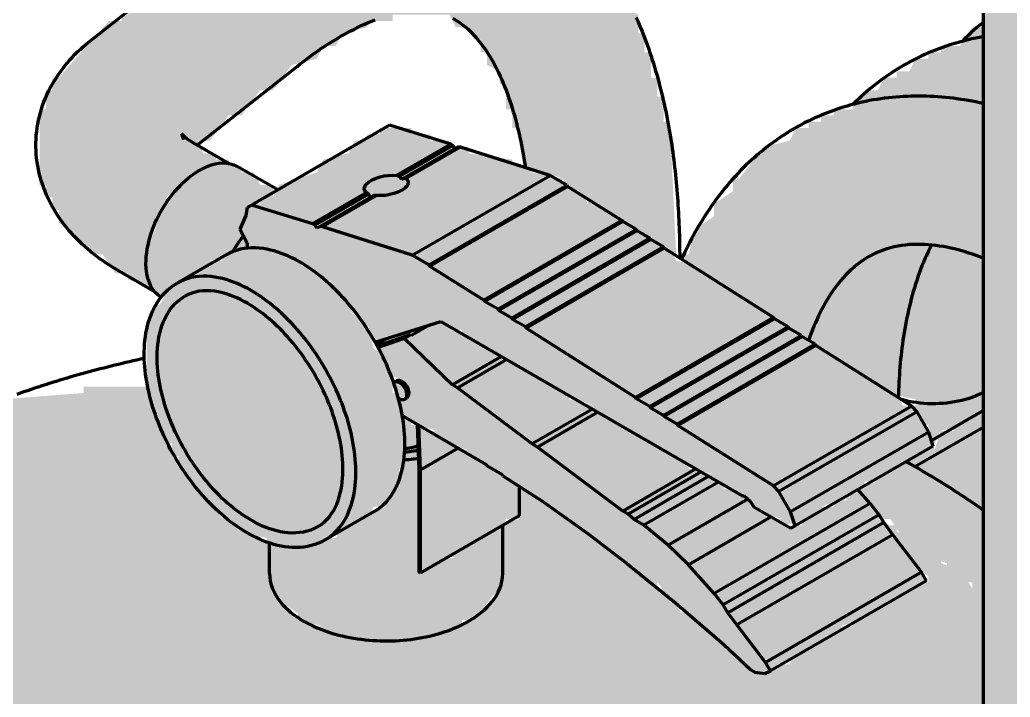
# Model space of a CAD drawing. Header units: millimetres. Extents: x 0 to 420, y 0 to 297.
# Drawn here: x 227.14 to 242.86, y 224 to 234.73 of the extents above; entities that cross this region are included whole.
import ezdxf

# ---------------------------------------------------------------- set-up
doc = ezdxf.new("R2010")
doc.units = ezdxf.units.MM
doc.layers.add('01-VISIBLE', color=7, linetype='CONTINUOUS', lineweight=70)
doc.layers.add('13-GRAFICA', color=30, linetype='CONTINUOUS', lineweight=18)

msp = doc.modelspace()

# ---------------------------------------------------------------- hatches: boundary and pattern name
at = {"layer": '13-GRAFICA', "true_color": 0xb21820}
h = msp.add_hatch(color=7, dxfattribs=at)
h.dxf.hatch_style = 1
h.paths.add_polyline_path([(220.956, 223.418), (220.956, 248.818), (220.856, 248.818), (220.856, 249.618), (220.756, 249.618), (220.756, 250.018), (220.656, 250.018), (220.556, 250.618), (220.356, 250.718), (220.156, 251.318), (219.856, 251.518), (219.856, 251.718), (219.656, 251.818), (219.656, 252.018), (219.456, 252.118), (219.456, 252.318), (219.156, 252.518), (219.156, 252.718), (218.956, 252.818), (218.956, 253.018), (218.756, 253.118), (218.756, 253.318), (218.656, 253.318), (218.656, 253.418), (218.456, 253.518), (218.456, 253.718), (218.256, 253.818), (218.156, 254.218), (217.956, 254.318), (217.856, 254.718), (217.756, 254.718), (217.656, 255.018), (217.556, 255.018), (217.456, 255.718), (217.356, 255.718), (217.356, 256.118), (217.256, 256.118), (217.256, 256.518), (217.356, 256.518), (217.356, 256.818), (217.456, 256.818), (217.456, 257.118), (217.556, 257.118), (217.656, 257.518), (217.756, 257.518), (217.956, 257.818), (218.156, 257.818), (218.156, 257.918), (218.356, 257.918), (218.356, 258.018), (219.056, 258.118), (219.056, 258.218), (219.456, 258.218), (219.456, 258.118), (219.956, 258.118), (219.956, 258.018), (220.456, 258.018), (220.456, 257.918), (221.056, 257.818), (221.056, 257.718), (221.256, 257.718), (221.256, 257.618), (221.556, 257.618), (221.556, 257.518), (221.756, 257.518), (221.756, 257.418), (222.056, 257.418), (222.056, 257.318), (222.256, 257.318), (222.356, 257.118), (222.556, 257.118), (222.556, 257.018), (222.756, 257.018), (222.756, 256.918), (222.956, 256.918), (222.956, 256.818), (223.156, 256.818), (223.156, 256.718), (223.756, 256.518), (223.856, 256.318), (224.056, 256.318), (224.056, 256.218), (224.256, 256.218), (224.356, 256.018), (224.956, 255.818), (225.056, 255.618), (225.656, 255.418), (225.756, 255.218), (226.356, 255.018), (226.456, 254.818), (226.656, 254.818), (226.656, 254.718), (226.856, 254.718), (226.956, 254.518), (227.556, 254.318), (227.656, 254.118), (228.256, 253.918), (228.356, 253.718), (228.756, 253.618), (228.856, 253.418), (229.056, 253.418), (229.056, 253.318), (229.456, 253.218), (229.556, 253.018), (230.156, 252.818), (230.256, 252.618), (230.856, 252.418), (230.856, 252.318), (231.156, 252.218), (231.256, 252.018), (231.656, 251.918), (231.756, 251.718), (231.956, 251.718), (232.056, 251.518), (232.456, 251.418), (232.556, 251.218), (232.756, 251.218), (232.856, 251.018), (233.056, 251.018), (233.256, 250.718), (233.456, 250.718), (233.556, 250.518), (233.756, 250.518), (233.856, 250.318), (234.056, 250.318), (234.256, 250.018), (234.456, 250.018), (234.456, 249.918), (234.556, 249.918), (234.656, 249.718), (234.856, 249.718), (235.056, 249.418), (235.256, 249.418), (235.556, 249.018), (235.756, 249.018), (235.956, 248.718), (236.156, 248.718), (236.656, 248.118), (236.856, 248.118), (237.356, 247.518), (237.556, 247.518), (238.456, 246.518), (238.656, 246.518), (238.656, 246.418), (240.156, 245.018), (240.156, 244.818), (241.056, 244.018), (241.056, 243.818), (241.456, 243.518), (241.456, 243.318), (241.856, 243.018), (241.856, 242.818), (242.056, 242.718), (242.056, 242.518), (242.356, 242.318), (242.356, 242.118), (242.556, 242.018), (242.556, 241.818), (242.756, 241.718), (242.756, 241.518), (243.056, 241.318), (243.056, 241.118), (243.256, 241.018), (243.256, 240.818), (243.556, 240.618), (243.556, 240.418), (243.756, 240.318), (243.956, 239.718), (244.156, 239.618), (244.156, 239.418), (244.256, 239.418), (244.256, 239.218), (244.356, 239.218), (244.356, 239.018), (244.456, 239.018), (244.556, 238.318), (244.656, 238.318), (244.756, 237.618), (244.856, 237.618), (244.856, 236.618), (244.956, 236.618), (244.956, 202.318), (244.856, 202.318), (244.756, 202.018), (244.456, 201.918), (244.456, 197.518), (244.056, 197.418), (243.956, 197.218), (243.356, 197.018), (243.256, 196.818), (242.656, 196.618), (242.556, 196.418), (241.956, 196.218), (241.956, 196.118), (241.656, 196.018), (241.656, 195.918), (241.356, 196.018), (241.356, 201.118), (241.556, 201.218), (241.556, 201.418), (241.756, 201.518), (241.756, 201.718), (241.956, 201.818), (241.956, 202.018), (242.156, 202.118), (242.156, 202.318), (242.256, 202.318), (242.356, 202.618), (242.456, 202.618), (242.456, 236.218), (242.356, 236.218), (242.356, 237.118), (242.256, 237.118), (242.156, 237.918), (242.056, 237.918), (242.056, 238.118), (241.956, 238.118), (241.756, 238.718), (241.656, 238.718), (241.556, 239.018), (241.356, 239.118), (241.356, 239.318), (241.056, 239.518), (241.056, 239.718), (240.856, 239.818), (240.856, 240.018), (240.656, 240.118), (240.656, 240.318), (240.356, 240.518), (240.356, 240.718), (240.156, 240.818), (240.156, 241.018), (239.956, 241.118), (239.956, 241.318), (239.556, 241.618), (239.556, 241.818), (239.256, 242.018), (239.256, 242.218), (238.756, 242.618), (238.756, 242.818), (238.656, 242.818), (236.356, 245.218), (236.156, 245.218), (235.656, 245.818), (235.456, 245.818), (234.956, 246.418), (234.756, 246.418), (234.756, 246.518), (234.656, 246.518), (234.456, 246.818), (234.256, 246.818), (233.956, 247.218), (233.756, 247.218), (233.556, 247.518), (233.356, 247.518), (233.056, 247.918), (232.856, 247.918), (232.856, 248.018), (232.556, 248.118), (232.356, 248.418), (232.156, 248.418), (232.056, 248.618), (231.856, 248.618), (231.656, 248.918), (231.456, 248.918), (231.456, 249.018), (231.156, 249.118), (231.056, 249.318), (230.656, 249.418), (230.656, 249.518), (230.356, 249.618), (230.256, 249.818), (229.856, 249.918), (229.756, 250.118), (229.356, 250.218), (229.256, 250.418), (228.656, 250.618), (228.556, 250.818), (228.156, 250.918), (228.056, 251.118), (227.456, 251.318), (227.356, 251.518), (227.156, 251.518), (227.156, 251.618), (226.756, 251.718), (226.656, 251.918), (226.056, 252.118), (225.956, 252.318), (225.556, 252.418), (225.456, 252.618), (225.256, 252.618), (225.256, 252.718), (224.856, 252.818), (224.756, 253.018), (224.156, 253.218), (224.056, 253.418), (223.456, 253.618), (223.356, 253.818), (222.956, 253.918), (222.856, 254.118), (222.656, 254.118), (222.656, 254.218), (222.456, 254.218), (222.456, 254.318), (221.856, 254.518), (221.756, 254.718), (221.556, 254.718), (221.556, 254.818), (221.356, 254.818), (221.356, 254.918), (221.156, 254.918), (221.156, 255.018), (220.956, 255.018), (220.956, 255.118), (220.756, 255.118), (220.756, 255.218), (220.456, 255.218), (220.456, 255.118), (220.656, 255.018), (220.656, 254.818), (220.856, 254.718), (220.856, 254.518), (220.956, 254.518), (220.956, 254.418), (221.156, 254.318), (221.156, 254.118), (221.356, 254.018), (221.356, 253.818), (221.556, 253.718), (221.556, 253.518), (221.856, 253.318), (221.856, 253.118), (222.056, 253.018), (222.056, 252.818), (222.256, 252.718), (222.256, 252.518), (222.456, 252.418), (222.456, 252.218), (222.556, 252.218), (222.556, 252.018), (222.656, 252.018), (222.656, 251.818), (222.756, 251.818), (222.756, 251.618), (222.856, 251.618), (222.856, 251.418), (222.956, 251.418), (222.956, 251.218), (223.056, 251.218), (223.056, 250.818), (223.156, 250.818), (223.156, 250.418), (223.256, 250.418), (223.256, 250.018), (223.356, 250.018), (223.356, 249.118), (223.456, 249.118), (223.456, 225.618), (223.356, 225.618), (222.856, 225.018), (222.656, 225.018), (221.956, 224.218), (221.756, 224.218), (221.056, 223.418)])
at = {"layer": '13-GRAFICA', "true_color": 0x202020}
h = msp.add_hatch(color=7, dxfattribs=at)
h.dxf.hatch_style = 1
h.paths.add_polyline_path([(228.456, 231.018), (228.256, 231.018), (228.256, 231.118), (227.756, 231.518), (227.756, 231.718), (227.656, 231.718), (227.656, 231.918), (227.556, 231.918), (227.556, 232.118), (227.456, 232.118), (227.456, 233.318), (227.556, 233.318), (227.556, 233.618), (227.656, 233.618), (227.656, 233.818), (227.756, 233.818), (228.556, 234.718), (228.756, 234.718), (228.756, 234.818), (228.856, 234.818), (228.956, 235.018), (229.156, 235.018), (229.456, 235.418), (229.656, 235.418), (229.956, 235.818), (230.156, 235.818), (230.256, 236.018), (230.456, 236.018), (230.556, 236.218), (230.956, 236.318), (231.056, 236.518), (231.256, 236.518), (231.256, 236.618), (231.556, 236.718), (231.556, 236.818), (232.256, 236.918), (232.256, 237.018), (232.956, 237.118), (232.956, 237.218), (233.656, 237.218), (233.656, 237.118), (234.856, 237.018), (234.956, 236.818), (235.156, 236.818), (235.356, 236.518), (235.556, 236.518), (235.656, 236.318), (235.856, 236.318), (235.856, 236.218), (236.256, 235.918), (236.256, 235.718), (236.456, 235.618), (236.556, 235.218), (236.656, 235.218), (236.756, 234.918), (236.956, 234.818), (236.956, 234.518), (237.056, 234.518), (237.056, 234.218), (237.156, 234.218), (237.156, 233.818), (237.256, 233.818), (237.256, 233.518), (237.356, 233.518), (237.356, 233.118), (237.456, 233.118), (237.556, 231.018), (237.256, 231.118), (237.156, 231.318), (236.956, 231.318), (236.856, 231.518), (236.656, 231.518), (236.556, 231.718), (236.156, 231.818), (236.156, 231.918), (235.856, 232.018), (235.756, 232.218), (235.156, 232.418), (235.056, 233.018), (234.956, 233.018), (234.956, 233.318), (234.856, 233.318), (234.856, 233.718), (234.756, 233.718), (234.756, 233.918), (234.556, 234.018), (234.556, 234.218), (234.456, 234.218), (234.456, 234.418), (234.356, 234.418), (234.256, 234.618), (234.056, 234.618), (233.956, 234.818), (233.056, 234.818), (233.056, 234.718), (232.656, 234.718), (232.656, 234.618), (232.256, 234.518), (232.156, 234.318), (231.956, 234.318), (231.856, 234.118), (231.456, 234.018), (231.156, 233.618), (230.956, 233.618), (230.656, 233.218), (230.456, 233.218), (230.156, 232.818), (229.956, 232.818), (230.056, 232.618), (230.256, 232.618), (230.256, 232.518), (230.456, 232.518), (230.456, 232.418), (230.056, 232.418), (230.056, 232.318), (229.856, 232.318), (229.856, 232.218), (229.456, 231.918), (229.456, 231.718), (229.356, 231.718), (229.356, 231.518), (229.256, 231.518), (229.256, 231.318), (229.156, 231.318), (229.156, 230.518), (228.856, 230.618), (228.856, 230.718), (228.656, 230.718)])
h = msp.add_hatch(color=7, dxfattribs=at)
h.dxf.hatch_style = 1
h.paths.add_polyline_path([(240.556, 229.018), (240.456, 229.218), (240.056, 229.318), (239.956, 229.518), (239.756, 229.518), (239.656, 229.718), (239.456, 229.718), (239.456, 229.818), (239.156, 229.918), (239.056, 230.118), (238.656, 230.218), (238.556, 230.418), (238.356, 230.418), (238.256, 230.618), (238.056, 230.618), (238.056, 230.718), (237.756, 230.818), (237.656, 231.018), (237.756, 231.018), (237.856, 231.418), (238.156, 231.618), (238.156, 231.818), (238.456, 232.018), (238.456, 232.218), (238.556, 232.218), (238.956, 232.718), (239.356, 232.818), (239.456, 233.018), (239.656, 233.018), (239.656, 233.118), (239.856, 233.118), (239.856, 233.218), (240.056, 233.218), (240.056, 233.318), (240.356, 233.318), (240.356, 233.418), (240.456, 233.418), (240.556, 233.618), (240.756, 233.618), (240.856, 233.818), (241.056, 233.818), (241.056, 233.918), (241.256, 233.918), (241.356, 234.118), (241.556, 234.118), (241.556, 234.218), (241.756, 234.218), (241.756, 234.318), (242.056, 234.318), (242.256, 234.618), (242.456, 234.618), (242.456, 228.818), (241.856, 228.718), (241.856, 228.618), (241.356, 228.618), (241.356, 228.718), (240.856, 228.818), (240.756, 229.018)])
at = {"layer": '13-GRAFICA', "true_color": 0xb21820}
h = msp.add_hatch(color=7, dxfattribs=at)
h.dxf.hatch_style = 1
h.paths.add_polyline_path([(232.656, 229.918), (232.556, 229.918), (232.556, 230.018), (232.356, 230.118), (232.356, 230.318), (232.256, 230.318), (232.056, 230.618), (231.856, 230.618), (231.656, 230.918), (231.156, 231.018), (231.156, 231.118), (230.756, 231.118), (230.656, 231.618), (230.756, 231.618), (230.756, 231.818), (230.956, 231.818), (230.956, 231.918), (231.156, 231.918), (231.256, 232.118), (231.856, 232.318), (231.956, 232.518), (232.356, 232.618), (232.456, 232.818), (232.656, 232.818), (232.656, 232.918), (232.856, 232.918), (232.856, 233.018), (233.356, 233.018), (233.356, 232.918), (233.656, 232.918), (233.656, 232.818), (233.956, 232.818), (233.956, 232.718), (234.256, 232.718), (234.256, 232.618), (234.956, 232.518), (234.956, 232.418), (235.256, 232.418), (235.256, 232.318), (235.756, 232.218), (235.756, 232.118), (236.056, 232.018), (236.156, 231.818), (236.556, 231.718), (236.656, 231.518), (236.856, 231.518), (236.956, 231.318), (237.156, 231.318), (237.156, 231.218), (237.456, 231.118), (237.556, 230.918), (237.956, 230.818), (238.056, 230.618), (238.256, 230.618), (238.256, 230.518), (238.556, 230.418), (238.656, 230.218), (239.056, 230.118), (239.156, 229.918), (239.356, 229.918), (239.456, 229.718), (239.656, 229.718), (239.656, 229.618), (239.956, 229.518), (240.056, 229.318), (240.456, 229.218), (240.556, 229.018), (240.756, 229.018), (240.856, 228.818), (241.056, 228.818), (241.156, 228.618), (241.356, 228.618), (241.656, 227.918), (241.056, 227.718), (240.956, 227.518), (240.756, 227.518), (240.756, 227.418), (240.556, 227.418), (240.456, 227.218), (239.856, 227.018), (239.756, 226.818), (239.256, 226.718), (239.256, 226.818), (238.856, 226.918), (238.656, 227.218), (238.456, 227.218), (238.456, 227.318), (238.256, 227.318), (238.156, 227.518), (237.556, 227.718), (237.456, 227.918), (237.056, 228.018), (236.956, 228.218), (236.356, 228.418), (236.256, 228.618), (235.656, 228.818), (235.556, 229.018), (234.956, 229.218), (234.856, 229.418), (234.456, 229.518), (234.356, 229.718), (234.156, 229.718), (234.156, 229.818), (233.956, 229.818), (233.956, 229.918), (233.556, 229.918), (233.556, 229.818), (233.256, 229.818), (233.256, 229.718), (232.956, 229.718), (232.956, 229.618), (232.756, 229.618)])
at = {"layer": '13-GRAFICA', "true_color": 0xcba23e}
h = msp.add_hatch(color=7, dxfattribs=at)
h.dxf.hatch_style = 1
h.paths.add_polyline_path([(229.256, 230.418), (229.256, 230.518), (229.156, 230.518), (229.156, 231.318), (229.256, 231.318), (229.456, 231.918), (229.556, 231.918), (229.856, 232.318), (230.056, 232.318), (230.056, 232.418), (230.656, 232.418), (230.656, 232.318), (230.856, 232.318), (230.956, 232.118), (231.156, 232.118), (231.156, 231.918), (230.756, 231.818), (230.756, 231.618), (230.656, 231.618), (230.756, 231.118), (230.556, 231.118), (230.556, 231.018), (230.156, 230.918), (230.056, 230.718), (229.656, 230.618), (229.456, 230.318)])
at = {"layer": '13-GRAFICA', "true_color": 0xffffff}
h = msp.add_hatch(color=7, dxfattribs=at)
h.dxf.hatch_style = 1
h.paths.add_polyline_path([(229.156, 229.818), (229.256, 230.218), (229.356, 230.218), (229.656, 230.618), (230.056, 230.718), (230.156, 230.918), (230.356, 230.918), (230.356, 231.018), (230.556, 231.018), (230.556, 231.118), (231.156, 231.118), (231.156, 231.018), (231.656, 230.918), (231.856, 230.618), (232.056, 230.618), (232.056, 230.518), (232.356, 230.318), (232.356, 230.118), (232.656, 229.918), (232.756, 229.518), (232.956, 229.418), (232.956, 229.118), (233.056, 229.118), (233.056, 228.818), (233.156, 228.818), (233.156, 228.418), (233.256, 228.418), (233.256, 227.618), (233.156, 227.618), (233.156, 227.318), (232.956, 227.218), (232.956, 227.018), (232.756, 227.018), (232.656, 226.818), (232.256, 226.718), (232.256, 226.618), (231.956, 226.518), (231.956, 226.418), (231.056, 226.418), (231.056, 226.518), (230.656, 226.618), (230.556, 226.818), (230.356, 226.818), (230.356, 226.918), (229.956, 227.218), (229.956, 227.418), (229.656, 227.618), (229.656, 227.818), (229.556, 227.818), (229.556, 228.018), (229.456, 228.018), (229.456, 228.218), (229.356, 228.218), (229.356, 228.418), (229.256, 228.418), (229.256, 228.818), (229.156, 228.818)])
at = {"layer": '13-GRAFICA', "true_color": 0xb21820}
h = msp.add_hatch(color=7, dxfattribs=at)
h.dxf.hatch_style = 1
h.paths.add_polyline_path([(233.856, 228.018), (233.756, 228.218), (233.156, 228.418), (233.156, 228.718), (233.356, 228.718), (233.356, 228.818), (233.256, 228.818), (233.256, 229.018), (232.956, 229.118), (232.956, 229.418), (232.856, 229.418), (232.756, 229.618), (233.256, 229.718), (233.256, 229.818), (233.556, 229.818), (233.556, 229.918), (233.956, 229.918), (233.956, 229.818), (234.356, 229.718), (234.456, 229.518), (234.856, 229.418), (234.956, 229.218), (235.556, 229.018), (235.656, 228.818), (235.856, 228.818), (235.856, 228.718), (236.256, 228.618), (236.356, 228.418), (236.956, 228.218), (237.056, 228.018), (237.456, 227.918), (237.556, 227.718), (237.756, 227.718), (237.756, 227.618), (238.156, 227.518), (238.256, 227.318), (238.656, 227.218), (238.856, 226.918), (239.056, 226.918), (239.056, 226.818), (239.256, 226.818), (239.256, 226.718), (239.556, 226.718), (239.556, 226.818), (239.756, 226.818), (239.856, 227.018), (240.056, 227.018), (240.056, 227.118), (240.256, 227.118), (240.256, 227.218), (240.556, 227.218), (240.556, 227.118), (240.756, 227.018), (240.756, 226.818), (240.956, 226.718), (240.956, 226.518), (241.256, 226.318), (241.256, 226.118), (241.356, 226.118), (241.556, 225.818), (241.356, 225.818), (241.256, 225.618), (240.856, 225.518), (240.756, 225.318), (240.156, 225.118), (240.056, 224.918), (239.456, 224.718), (239.456, 224.618), (239.156, 224.518), (239.156, 224.418), (238.656, 224.418), (237.856, 225.318), (237.656, 225.318), (237.656, 225.418), (237.556, 225.418), (237.256, 225.818), (237.056, 225.818), (236.756, 226.218), (236.556, 226.218), (236.356, 226.518), (236.156, 226.518), (236.056, 226.718), (235.856, 226.718), (235.656, 227.018), (235.456, 227.018), (235.356, 227.218), (235.156, 227.218), (235.156, 227.318), (234.856, 227.418), (234.756, 227.618), (234.556, 227.618), (234.556, 227.718), (234.356, 227.718), (234.256, 227.918)])
at = {"layer": '13-GRAFICA', "true_color": 0xd6d9de}
h = msp.add_hatch(color=7, dxfattribs=at)
h.dxf.hatch_style = 1
h.paths.add_polyline_path([(233.356, 228.818), (233.356, 228.718), (233.156, 228.718), (233.056, 229.018), (233.256, 229.018), (233.256, 228.818)])
at = {"layer": '13-GRAFICA', "true_color": 0xb21820}
h = msp.add_hatch(color=7, dxfattribs=at)
h.dxf.hatch_style = 1
h.paths.add_polyline_path([(219.156, 220.118), (219.256, 220.118), (219.256, 220.418), (219.356, 220.418), (219.356, 220.718), (219.456, 220.718), (219.456, 221.018), (219.556, 221.018), (219.556, 221.418), (219.656, 221.418), (219.756, 221.918), (219.856, 221.918), (219.856, 222.018), (220.156, 222.218), (220.156, 222.418), (220.556, 222.718), (220.556, 222.918), (220.856, 223.118), (220.856, 223.318), (220.956, 223.318), (221.756, 224.218), (221.956, 224.218), (222.656, 225.018), (222.856, 225.018), (223.656, 225.918), (223.856, 225.918), (224.656, 226.818), (224.856, 226.818), (225.656, 227.718), (225.856, 227.718), (226.556, 228.518), (226.756, 228.518), (226.856, 228.718), (228.156, 228.818), (228.156, 228.918), (229.156, 228.918), (229.156, 228.818), (229.256, 228.818), (229.256, 228.418), (229.356, 228.418), (229.356, 228.218), (229.456, 228.218), (229.656, 227.618), (229.956, 227.418), (229.956, 227.218), (230.056, 227.218), (230.356, 226.818), (230.556, 226.818), (230.656, 226.618), (230.856, 226.618), (230.856, 226.518), (231.156, 226.418), (231.156, 225.618), (231.256, 225.618), (231.556, 225.218), (231.756, 225.218), (231.756, 225.118), (231.956, 225.118), (231.956, 225.018), (232.256, 225.018), (232.256, 224.918), (233.656, 224.918), (233.656, 225.018), (233.956, 225.018), (233.956, 225.118), (234.356, 225.218), (234.356, 225.318), (234.756, 225.618), (234.756, 226.718), (235.056, 226.818), (235.056, 227.318), (235.156, 227.318), (235.156, 227.218), (235.356, 227.218), (235.456, 227.018), (235.656, 227.018), (235.856, 226.718), (236.056, 226.718), (236.156, 226.518), (236.356, 226.518), (236.556, 226.218), (236.756, 226.218), (237.056, 225.818), (237.256, 225.818), (237.256, 225.718), (237.356, 225.718), (237.656, 225.318), (237.856, 225.318), (238.656, 224.418), (239.156, 224.418), (239.156, 224.518), (239.356, 224.518), (239.456, 224.718), (240.056, 224.918), (240.156, 225.118), (240.356, 225.118), (240.356, 225.218), (240.756, 225.318), (240.856, 225.518), (241.256, 225.618), (241.356, 225.818), (241.556, 225.818), (241.556, 225.918), (241.256, 226.118), (241.256, 226.318), (240.956, 226.518), (240.956, 226.718), (241.056, 226.718), (241.056, 226.618), (241.356, 226.518), (241.556, 226.218), (241.756, 226.218), (241.756, 226.118), (242.056, 226.018), (242.256, 225.718), (242.456, 225.718), (242.456, 213.318), (242.256, 213.318), (242.256, 213.218), (242.056, 213.218), (242.056, 213.118), (241.756, 213.118), (241.756, 213.018), (241.556, 213.018), (241.556, 212.918), (241.356, 212.918), (241.356, 212.818), (241.156, 212.818), (241.156, 212.718), (240.856, 212.718), (240.856, 212.618), (240.656, 212.618), (240.656, 212.518), (240.456, 212.518), (240.456, 212.418), (240.256, 212.418), (240.256, 212.318), (240.056, 212.318), (240.056, 212.218), (239.356, 212.118), (239.356, 212.018), (238.956, 212.018), (238.956, 211.918), (238.556, 211.918), (238.556, 211.818), (238.156, 211.818), (238.156, 211.718), (237.756, 211.718), (237.756, 211.618), (237.356, 211.618), (237.356, 211.518), (236.956, 211.518), (236.956, 211.418), (236.056, 211.418), (236.056, 211.318), (235.156, 211.318), (235.156, 211.218), (234.156, 211.218), (234.156, 211.118), (230.356, 211.218), (230.356, 211.318), (229.756, 211.318), (229.756, 211.418), (229.256, 211.418), (229.256, 211.518), (228.656, 211.518), (228.656, 211.618), (227.156, 211.818), (227.156, 211.918), (226.956, 211.918), (226.956, 212.018), (226.656, 212.018), (226.656, 212.118), (226.356, 212.118), (226.356, 212.218), (226.056, 212.218), (226.056, 212.318), (225.156, 212.518), (225.156, 212.618), (224.956, 212.618), (224.956, 212.718), (224.656, 212.718), (224.656, 212.818), (224.056, 213.018), (223.956, 213.218), (223.556, 213.318), (223.456, 213.518), (222.856, 213.718), (222.756, 213.918), (222.356, 214.018), (221.456, 215.018), (221.256, 215.018), (221.256, 215.118), (220.556, 215.718), (220.556, 215.918), (220.356, 216.018), (220.356, 216.218), (220.256, 216.218), (220.256, 216.418), (220.156, 216.418), (219.956, 217.018), (219.756, 217.118), (219.756, 217.318), (219.656, 217.318), (219.656, 217.518), (219.556, 217.518), (219.556, 217.718), (219.456, 217.718), (219.456, 217.918), (219.356, 217.918)])
at = {"layer": '13-GRAFICA', "true_color": 0x202020}
h = msp.add_hatch(color=7, dxfattribs=at)
h.dxf.hatch_style = 1
h.paths.add_polyline_path([(241.456, 228.318), (241.356, 228.618), (241.856, 228.618), (241.856, 228.718), (242.456, 228.818), (242.456, 228.518), (242.256, 228.518), (242.156, 228.318), (241.756, 228.218), (241.656, 228.018), (241.556, 228.018), (241.556, 228.318)])
at = {"layer": '13-GRAFICA', "true_color": 0xb21820}
h = msp.add_hatch(color=7, dxfattribs=at)
h.dxf.hatch_style = 1
h.paths.add_polyline_path([(241.156, 226.518), (240.956, 226.818), (240.756, 226.818), (240.756, 227.018), (240.656, 227.018), (240.456, 227.318), (240.756, 227.418), (240.756, 227.518), (240.956, 227.518), (241.056, 227.718), (241.656, 227.918), (241.756, 228.218), (241.956, 228.218), (241.956, 228.318), (242.156, 228.318), (242.256, 228.518), (242.456, 228.518), (242.456, 225.718), (242.256, 225.718), (242.256, 225.818), (242.156, 225.818), (242.056, 226.018), (241.856, 226.018), (241.856, 226.118), (241.556, 226.218), (241.356, 226.518)])
at = {"layer": '13-GRAFICA', "true_color": 0xcba23e}
h = msp.add_hatch(color=7, dxfattribs=at)
h.dxf.hatch_style = 1
h.paths.add_polyline_path([(233.256, 227.918), (233.256, 228.418), (233.356, 228.418), (233.356, 228.318), (233.456, 228.318), (233.456, 227.918)])
at = {"layer": '13-GRAFICA', "true_color": 0xc81e2d}
h = msp.add_hatch(color=7, dxfattribs=at)
h.dxf.hatch_style = 1
h.paths.add_polyline_path([(233.456, 226.018), (233.456, 228.318), (233.556, 228.318), (233.556, 228.218), (233.756, 228.218), (233.856, 228.018), (234.056, 228.018), (234.056, 227.918), (234.256, 227.918), (234.356, 227.718), (234.556, 227.718), (234.556, 227.618), (234.756, 227.618), (234.856, 227.418), (235.056, 227.418), (235.056, 226.818), (234.856, 226.818), (234.756, 226.618), (234.156, 226.418), (234.056, 226.218), (233.856, 226.218), (233.856, 226.118), (233.656, 226.118), (233.656, 226.018)])
at = {"layer": '13-GRAFICA', "true_color": 0xb21820}
h = msp.add_hatch(color=7, dxfattribs=at)
h.dxf.hatch_style = 1
h.paths.add_polyline_path([(231.956, 225.118), (231.556, 225.218), (231.556, 225.318), (231.156, 225.618), (231.156, 226.418), (231.956, 226.418), (231.956, 226.518), (232.156, 226.518), (232.256, 226.718), (232.656, 226.818), (232.656, 226.918), (232.956, 227.018), (232.956, 227.218), (233.156, 227.318), (233.256, 227.918), (233.456, 227.918), (233.456, 226.018), (233.656, 226.018), (233.656, 226.118), (234.056, 226.218), (234.156, 226.418), (234.756, 226.618), (234.756, 225.618), (234.656, 225.618), (234.356, 225.218), (234.156, 225.218), (234.156, 225.118), (233.956, 225.118), (233.956, 225.018), (233.656, 225.018), (233.656, 224.918), (232.256, 224.918), (232.256, 225.018), (231.956, 225.018)])

# ---------------------------------------------------------------- linework, layer by layer
at = {"layer": '01-VISIBLE'}
for p, q in [((242.429, 235.9), (242.429, 202.496)), ((228.247, 234.39), (230.083, 235.841)), ((229.957, 232.746), (231.541, 233.997)), ((233.009, 233.062), (230.817, 231.796)), ((233.978, 232.765), (233.009, 233.062)), ((230.457, 232.457), (229.892, 232.783)), ((233.978, 232.765), (233.119, 232.269)), ((234.014, 232.744), (233.978, 232.765)), ((234.014, 232.744), (233.163, 232.253)), ((234.098, 232.723), (233.245, 232.23)), ((234.135, 232.716), (233.271, 232.218)), ((234.05, 232.695), (234.014, 232.744)), ((234.135, 232.716), (234.098, 232.723)), ((235.559, 232.267), (234.135, 232.716)), ((231.235, 232.037), (230.592, 232.409)), ((233.367, 231.001), (235.559, 232.267)), ((235.822, 232.115), (235.559, 232.267)), ((232.645, 231.995), (231.786, 231.499)), ((232.673, 231.97), (231.822, 231.478)), ((233.63, 230.849), (235.822, 232.115)), ((233.642, 230.828), (235.834, 232.094)), ((235.834, 232.094), (235.822, 232.115)), ((236.696, 231.555), (235.834, 232.094)), ((232.76, 231.95), (231.906, 231.458)), ((232.806, 231.949), (231.942, 231.451)), ((230.751, 231.758), (230.727, 231.634)), ((230.817, 231.796), (230.751, 231.758)), ((231.786, 231.499), (230.817, 231.796)), ((230.727, 231.634), (230.631, 231.413)), ((231.822, 231.478), (231.786, 231.499)), ((236.696, 231.555), (234.504, 230.289)), ((236.708, 231.535), (234.516, 230.269)), ((236.708, 231.535), (236.696, 231.555)), ((236.924, 231.41), (236.708, 231.535)), ((230.631, 231.413), (230.751, 231.191)), ((231.858, 231.43), (231.822, 231.478)), ((231.906, 231.458), (231.858, 231.43)), ((231.942, 231.451), (231.906, 231.458)), ((233.367, 231.001), (231.942, 231.451)), ((236.924, 231.41), (234.732, 230.145)), ((236.936, 231.389), (234.744, 230.124)), ((236.936, 231.389), (236.924, 231.41)), ((237.14, 231.272), (236.936, 231.389)), ((230.751, 231.191), (230.751, 231.114)), ((237.14, 231.272), (234.948, 230.006)), ((237.152, 231.251), (234.96, 229.985)), ((237.152, 231.251), (237.14, 231.272)), ((237.355, 231.133), (237.152, 231.251)), ((237.355, 231.133), (235.163, 229.868)), ((237.367, 231.113), (235.175, 229.847)), ((237.367, 231.113), (237.355, 231.133)), ((239.103, 230.013), (237.367, 231.113)), ((230.415, 231.008), (229.637, 230.559)), ((233.63, 230.849), (233.367, 231.001)), ((229.282, 230.422), (228.717, 230.748)), ((233.642, 230.828), (233.63, 230.849)), ((234.504, 230.289), (233.642, 230.828)), ((234.516, 230.269), (234.504, 230.289)), ((234.732, 230.145), (234.516, 230.269)), ((234.744, 230.124), (234.732, 230.145)), ((234.948, 230.006), (234.744, 230.124)), ((232.782, 229.622), (233.822, 229.951)), ((233.822, 229.951), (238.611, 227.186)), ((234.96, 229.985), (234.948, 230.006)), ((235.163, 229.868), (234.96, 229.985)), ((239.103, 230.013), (236.911, 228.748)), ((239.115, 229.992), (236.923, 228.727)), ((239.115, 229.992), (239.103, 230.013)), ((239.331, 229.868), (239.115, 229.992)), ((233.629, 229.889), (233.356, 229.732)), ((235.175, 229.847), (235.163, 229.868)), ((236.911, 228.748), (235.175, 229.847)), ((239.331, 229.868), (237.139, 228.602)), ((239.343, 229.847), (237.151, 228.581)), ((239.343, 229.847), (239.331, 229.868)), ((239.546, 229.73), (239.343, 229.847)), ((232.793, 229.625), (232.783, 229.619)), ((232.814, 229.632), (232.785, 229.615)), ((232.8, 229.589), (232.946, 229.673)), ((232.814, 229.564), (233.344, 229.743)), ((233.238, 229.682), (232.825, 229.542)), ((233.238, 229.682), (233.344, 229.743)), ((234.004, 228.95), (233.238, 229.682)), ((233.344, 229.743), (233.356, 229.732)), ((239.546, 229.73), (237.354, 228.464)), ((239.558, 229.709), (237.366, 228.443)), ((239.558, 229.709), (239.546, 229.73)), ((239.762, 229.591), (239.558, 229.709)), ((239.762, 229.591), (237.57, 228.326)), ((239.774, 229.571), (237.582, 228.305)), ((239.774, 229.571), (239.762, 229.591)), ((241.295, 228.61), (239.774, 229.571)), ((234.004, 228.95), (234.779, 229.398)), ((234.088, 228.902), (234.864, 229.349)), ((233.086, 228.993), (233.122, 229.014)), ((234.088, 228.902), (234.004, 228.95)), ((235.273, 228.01), (234.088, 228.902)), ((233.246, 228.716), (233.282, 228.736)), ((236.923, 228.727), (236.911, 228.748)), ((237.139, 228.602), (236.923, 228.727)), ((236.228, 228.561), (235.273, 228.01)), ((236.312, 228.513), (235.357, 227.961)), ((237.151, 228.581), (237.139, 228.602)), ((237.354, 228.464), (237.151, 228.581)), ((241.295, 228.61), (239.103, 227.344)), ((241.378, 228.52), (239.186, 227.255)), ((241.378, 228.52), (241.295, 228.61)), ((241.564, 228.199), (241.378, 228.52)), ((241.607, 228.065), (242.429, 228.54)), ((233.21, 228.462), (234.543, 227.685)), ((237.366, 228.443), (237.354, 228.464)), ((237.57, 228.326), (237.366, 228.443)), ((233.48, 227.604), (233.454, 228.32)), ((233.468, 228.312), (233.494, 227.596)), ((237.582, 228.305), (237.57, 228.326)), ((239.103, 227.344), (237.582, 228.305)), ((241.564, 228.199), (239.372, 226.933)), ((241.343, 227.651), (242.429, 228.278)), ((241.636, 227.977), (241.564, 228.199)), ((234.097, 227.945), (233.494, 227.596)), ((235.357, 227.961), (235.273, 228.01)), ((236.71, 226.945), (235.357, 227.961)), ((241.636, 227.977), (239.443, 226.712)), ((233.48, 225.971), (233.48, 227.604)), ((233.494, 227.596), (233.494, 225.963)), ((234.543, 227.685), (234.555, 227.664)), ((234.555, 227.664), (234.794, 227.525)), ((237.869, 227.614), (236.71, 226.945)), ((237.953, 227.566), (236.794, 226.897)), ((234.794, 227.525), (234.806, 227.504)), ((234.806, 227.504), (235.441, 227.097)), ((238.072, 227.497), (236.889, 226.814)), ((238.228, 227.407), (237.045, 226.724)), ((235.064, 227.339), (235.064, 226.869)), ((239.186, 227.255), (239.103, 227.344)), ((239.372, 226.933), (239.186, 227.255)), ((240.634, 227.067), (240.438, 227.286)), ((235.441, 227.097), (236.159, 226.586)), ((238.693, 227.136), (237.428, 226.405)), ((238.611, 227.186), (238.635, 227.186)), ((238.635, 227.186), (238.731, 227.102)), ((238.731, 227.102), (238.791, 227.013)), ((232.765, 226.938), (231.987, 226.489)), ((236.794, 226.897), (236.71, 226.945)), ((240.634, 227.067), (238.159, 225.638)), ((238.791, 227.013), (239.378, 226.674)), ((240.777, 226.887), (240.634, 227.067)), ((235.064, 226.869), (233.494, 225.963)), ((236.889, 226.814), (236.794, 226.897)), ((237.045, 226.724), (236.889, 226.814)), ((239.066, 226.854), (237.751, 226.095)), ((240.777, 226.887), (238.302, 225.458)), ((239.443, 226.712), (239.372, 226.933)), ((240.849, 226.763), (240.777, 226.887)), ((234.804, 225.956), (234.804, 226.72)), ((237.428, 226.405), (237.045, 226.724)), ((240.849, 226.763), (238.374, 225.334)), ((239.378, 226.674), (239.443, 226.712)), ((240.993, 226.569), (240.849, 226.763)), ((236.159, 226.586), (236.77, 226.122)), ((240.993, 226.569), (238.518, 225.14)), ((241.448, 225.975), (240.993, 226.569)), ((231.104, 225.956), (231.104, 226.439)), ((237.751, 226.095), (237.428, 226.405)), ((236.77, 226.122), (237.548, 225.493)), ((238.159, 225.638), (237.751, 226.095)), ((233.494, 225.963), (233.48, 225.971)), ((241.448, 225.975), (238.973, 224.546)), ((241.526, 225.84), (239.051, 224.411)), ((241.526, 225.84), (241.448, 225.975)), ((238.302, 225.458), (238.159, 225.638)), ((237.548, 225.493), (238.314, 224.829)), ((238.374, 225.334), (238.302, 225.458)), ((238.518, 225.14), (238.374, 225.334)), ((238.973, 224.546), (238.518, 225.14)), ((238.314, 224.829), (238.734, 224.435)), ((238.734, 224.435), (238.806, 224.394)), ((239.051, 224.411), (238.973, 224.546)), ((238.806, 224.394), (238.961, 224.373)), ((238.961, 224.373), (239.051, 224.411))]:
    msp.add_line(p, q, dxfattribs=at)
for points in [[(231.541, 233.997), (231.588, 234.035), (231.636, 234.071), (231.684, 234.108), (231.733, 234.144), (231.781, 234.179), (231.831, 234.214), (231.88, 234.249), (231.93, 234.283), (231.98, 234.316), (232.031, 234.349), (232.082, 234.381), (232.133, 234.413), (232.185, 234.444), (232.237, 234.475), (232.29, 234.504), (232.343, 234.533), (232.396, 234.562), (232.45, 234.589), (232.504, 234.616), (232.558, 234.642), (232.613, 234.666), (232.669, 234.69), (232.725, 234.713), (232.781, 234.735)], [(234.01, 234.759), (234.062, 234.729), (234.113, 234.697), (234.162, 234.661), (234.21, 234.624), (234.255, 234.584), (234.299, 234.543), (234.341, 234.499), (234.382, 234.455), (234.42, 234.409), (234.458, 234.361), (234.494, 234.313), (234.529, 234.263), (234.562, 234.213), (234.594, 234.162), (234.625, 234.11), (234.655, 234.058), (234.683, 234.005), (234.711, 233.951), (234.737, 233.897), (234.763, 233.842), (234.788, 233.787), (234.811, 233.731), (234.834, 233.675), (234.856, 233.619), (234.877, 233.563), (234.898, 233.506), (234.917, 233.449), (234.936, 233.392), (234.954, 233.334), (234.972, 233.276), (234.989, 233.218), (235.005, 233.16), (235.02, 233.102), (235.035, 233.043), (235.05, 232.985), (235.063, 232.926), (235.076, 232.867), (235.089, 232.808), (235.101, 232.749), (235.113, 232.689), (235.124, 232.63), (235.134, 232.571), (235.144, 232.511), (235.154, 232.452), (235.163, 232.392)], [(236.921, 234.773), (236.946, 234.718), (236.969, 234.663), (236.992, 234.607), (237.015, 234.551), (237.037, 234.496), (237.059, 234.44), (237.08, 234.383), (237.1, 234.327), (237.12, 234.27), (237.14, 234.213), (237.159, 234.156), (237.177, 234.099), (237.195, 234.042), (237.213, 233.985), (237.23, 233.927), (237.247, 233.869), (237.263, 233.811), (237.279, 233.753), (237.294, 233.695), (237.309, 233.637), (237.323, 233.579), (237.338, 233.52), (237.351, 233.462), (237.364, 233.403), (237.377, 233.345), (237.39, 233.286), (237.402, 233.227), (237.414, 233.168), (237.425, 233.109), (237.436, 233.05), (237.446, 232.991), (237.456, 232.932), (237.466, 232.872), (237.476, 232.813), (237.485, 232.754), (237.493, 232.694), (237.502, 232.635), (237.51, 232.575), (237.518, 232.516), (237.525, 232.456), (237.532, 232.396), (237.539, 232.337), (237.545, 232.277), (237.551, 232.217), (237.557, 232.158), (237.562, 232.098), (237.568, 232.038), (237.572, 231.978), (237.577, 231.918), (237.581, 231.858), (237.585, 231.798), (237.589, 231.738), (237.592, 231.678), (237.595, 231.618), (237.598, 231.558), (237.601, 231.498), (237.603, 231.438), (237.605, 231.378), (237.607, 231.318), (237.608, 231.258), (237.61, 231.198), (237.61, 231.138), (237.611, 231.078), (237.612, 231.018), (237.612, 230.958)], [(242.429, 234.693), (242.379, 234.653), (242.329, 234.611), (242.28, 234.569), (242.232, 234.526), (242.185, 234.483), (242.138, 234.438), (242.092, 234.393)], [(228.717, 230.748), (228.665, 230.779), (228.613, 230.811), (228.562, 230.843), (228.512, 230.877), (228.462, 230.911), (228.412, 230.946), (228.363, 230.982), (228.315, 231.019), (228.268, 231.057), (228.222, 231.096), (228.176, 231.136), (228.131, 231.177), (228.087, 231.219), (228.044, 231.262), (228.002, 231.305), (227.961, 231.35), (227.921, 231.396), (227.882, 231.442), (227.845, 231.49), (227.808, 231.538), (227.773, 231.588), (227.739, 231.638), (227.707, 231.689), (227.675, 231.741), (227.646, 231.794), (227.617, 231.848), (227.591, 231.902), (227.565, 231.957), (227.542, 232.013), (227.52, 232.07), (227.5, 232.127), (227.481, 232.185), (227.464, 232.243), (227.449, 232.302), (227.436, 232.361), (227.425, 232.42), (227.416, 232.48), (227.408, 232.541), (227.402, 232.601), (227.399, 232.661), (227.397, 232.722), (227.397, 232.783), (227.399, 232.843), (227.403, 232.904), (227.409, 232.964), (227.417, 233.024), (227.427, 233.084), (227.438, 233.144), (227.452, 233.203), (227.467, 233.262), (227.484, 233.32), (227.503, 233.377), (227.524, 233.434), (227.547, 233.491), (227.571, 233.546), (227.597, 233.601), (227.624, 233.655), (227.653, 233.708), (227.684, 233.761), (227.716, 233.812), (227.75, 233.863), (227.784, 233.912), (227.821, 233.961), (227.858, 234.008), (227.897, 234.055), (227.937, 234.101), (227.978, 234.145), (228.021, 234.189), (228.064, 234.231), (228.109, 234.272), (228.154, 234.313), (228.2, 234.352), (228.247, 234.39)], [(242.429, 234.466), (242.369, 234.456), (242.309, 234.444), (242.25, 234.431), (242.191, 234.418), (242.132, 234.404), (242.073, 234.388), (242.015, 234.372), (241.956, 234.355), (241.898, 234.337), (241.841, 234.318), (241.783, 234.298), (241.726, 234.277), (241.67, 234.255), (241.613, 234.232), (241.557, 234.209), (241.502, 234.184), (241.446, 234.159), (241.392, 234.133), (241.337, 234.105), (241.284, 234.077), (241.23, 234.049), (241.177, 234.019), (241.125, 233.988), (241.073, 233.957), (241.021, 233.924), (240.97, 233.891), (240.92, 233.858), (240.87, 233.823), (240.821, 233.787), (240.772, 233.751), (240.724, 233.714), (240.676, 233.677), (240.629, 233.638), (240.583, 233.599), (240.537, 233.559), (240.492, 233.519), (240.447, 233.477), (240.403, 233.436), (240.36, 233.393)], [(242.429, 233.408), (242.37, 233.421), (242.31, 233.433), (242.251, 233.444), (242.191, 233.455), (242.131, 233.465), (242.071, 233.474), (242.011, 233.482), (241.951, 233.49), (241.891, 233.497), (241.831, 233.503), (241.77, 233.509), (241.71, 233.514), (241.649, 233.517), (241.589, 233.52), (241.528, 233.523), (241.468, 233.524), (241.407, 233.525), (241.346, 233.524), (241.286, 233.523), (241.225, 233.521), (241.165, 233.519), (241.104, 233.515), (241.044, 233.51), (240.983, 233.505), (240.923, 233.498), (240.863, 233.491), (240.803, 233.483), (240.743, 233.474), (240.683, 233.464), (240.624, 233.453), (240.564, 233.441), (240.505, 233.428), (240.446, 233.415), (240.387, 233.4), (240.328, 233.385), (240.27, 233.368), (240.212, 233.351), (240.154, 233.333), (240.097, 233.314), (240.04, 233.293), (239.983, 233.272), (239.926, 233.251), (239.87, 233.228), (239.814, 233.204), (239.759, 233.179), (239.704, 233.154), (239.649, 233.127), (239.595, 233.1), (239.541, 233.072), (239.488, 233.043), (239.435, 233.013), (239.383, 232.983), (239.331, 232.951), (239.28, 232.919), (239.229, 232.886), (239.179, 232.852), (239.13, 232.817), (239.08, 232.781), (239.032, 232.745), (238.984, 232.708), (238.936, 232.67), (238.89, 232.632), (238.843, 232.593), (238.798, 232.553), (238.753, 232.512), (238.708, 232.471), (238.664, 232.429), (238.621, 232.387), (238.578, 232.344), (238.537, 232.3), (238.495, 232.256), (238.455, 232.211), (238.414, 232.165), (238.375, 232.119), (238.336, 232.073), (238.298, 232.025), (238.261, 231.978), (238.224, 231.93), (238.187, 231.881), (238.152, 231.832), (238.117, 231.783), (238.083, 231.733), (238.049, 231.682), (238.016, 231.631), (237.983, 231.58), (237.952, 231.529), (237.92, 231.477), (237.89, 231.424), (237.86, 231.372), (237.831, 231.319), (237.802, 231.265), (237.774, 231.212), (237.746, 231.158), (237.719, 231.103), (237.693, 231.049), (237.667, 230.994), (237.642, 230.939)], [(229.892, 232.783), (229.858, 232.804), (229.825, 232.825), (229.792, 232.848), (229.761, 232.872), (229.731, 232.899), (229.704, 232.928)], [(229.704, 232.928), (229.712, 232.913), (229.719, 232.898), (229.725, 232.883), (229.73, 232.867), (229.734, 232.851), (229.738, 232.835)], [(229.381, 230.336), (229.333, 230.372), (229.289, 230.414), (229.252, 230.461), (229.222, 230.513), (229.197, 230.568), (229.177, 230.625), (229.162, 230.683), (229.152, 230.743), (229.146, 230.803), (229.143, 230.863), (229.144, 230.923), (229.148, 230.983), (229.154, 231.043), (229.163, 231.103), (229.175, 231.162), (229.188, 231.221), (229.204, 231.279), (229.222, 231.337), (229.241, 231.394), (229.263, 231.45), (229.286, 231.506), (229.311, 231.561), (229.337, 231.615), (229.365, 231.668), (229.395, 231.721), (229.426, 231.773), (229.458, 231.823), (229.492, 231.873), (229.528, 231.922), (229.565, 231.97), (229.603, 232.016), (229.643, 232.061), (229.684, 232.105), (229.727, 232.148), (229.771, 232.188), (229.817, 232.228), (229.865, 232.265), (229.914, 232.3), (229.964, 232.333), (230.016, 232.363), (230.07, 232.39), (230.126, 232.414), (230.182, 232.434), (230.241, 232.45), (230.3, 232.46), (230.36, 232.465), (230.42, 232.462), (230.48, 232.453), (230.537, 232.435), (230.592, 232.409)], [(232.604, 232.062), (232.629, 232.122), (232.678, 232.166), (232.734, 232.2), (232.795, 232.225), (232.858, 232.245), (232.922, 232.259), (232.987, 232.268), (233.053, 232.271), (233.119, 232.269)], [(233.163, 232.253), (233.156, 232.256), (233.149, 232.258), (233.141, 232.261), (233.134, 232.264), (233.126, 232.266), (233.119, 232.269)], [(233.163, 232.253), (233.17, 232.245), (233.177, 232.237), (233.183, 232.229), (233.189, 232.222), (233.196, 232.214), (233.202, 232.205)], [(233.202, 232.205), (233.209, 232.21), (233.216, 232.214), (233.224, 232.218), (233.231, 232.222), (233.238, 232.226), (233.245, 232.23)], [(233.304, 232.156), (233.299, 232.128), (233.286, 232.104), (233.268, 232.082), (233.248, 232.063), (233.226, 232.047), (233.202, 232.032)], [(233.245, 232.23), (233.25, 232.229), (233.254, 232.227), (233.259, 232.225), (233.263, 232.223), (233.267, 232.22), (233.271, 232.218)], [(233.271, 232.218), (233.28, 232.21), (233.288, 232.201), (233.295, 232.19), (233.3, 232.18), (233.303, 232.168), (233.304, 232.156)], [(232.645, 231.995), (232.635, 232.004), (232.625, 232.013), (232.616, 232.024), (232.61, 232.036), (232.606, 232.049), (232.604, 232.062)], [(232.645, 231.995), (232.65, 231.991), (232.654, 231.986), (232.659, 231.982), (232.664, 231.978), (232.669, 231.974), (232.673, 231.97)], [(232.707, 231.92), (232.701, 231.928), (232.695, 231.936), (232.69, 231.944), (232.684, 231.953), (232.679, 231.961), (232.673, 231.97)], [(233.202, 232.032), (233.14, 232.002), (233.076, 231.979), (233.01, 231.963), (232.942, 231.952), (232.874, 231.947), (232.806, 231.949)], [(232.806, 231.949), (232.798, 231.949), (232.79, 231.949), (232.783, 231.949), (232.775, 231.949), (232.767, 231.95), (232.76, 231.95)], [(230.521, 231.059), (230.546, 231.102), (230.573, 231.144), (230.6, 231.186), (230.629, 231.227), (230.658, 231.267), (230.688, 231.307)], [(232.765, 226.938), (232.816, 226.97), (232.864, 227.006), (232.91, 227.046), (232.953, 227.089), (232.992, 227.134), (233.029, 227.183), (233.062, 227.233), (233.092, 227.286), (233.119, 227.34), (233.143, 227.395), (233.165, 227.452), (233.183, 227.509), (233.199, 227.567), (233.213, 227.626), (233.225, 227.686), (233.234, 227.746), (233.241, 227.806), (233.246, 227.866), (233.25, 227.926), (233.251, 227.987), (233.251, 228.047), (233.249, 228.108), (233.246, 228.168), (233.241, 228.228), (233.235, 228.289), (233.228, 228.349), (233.219, 228.408), (233.209, 228.468), (233.198, 228.527), (233.185, 228.587), (233.172, 228.646), (233.157, 228.704), (233.142, 228.763), (233.125, 228.821), (233.107, 228.879), (233.088, 228.936), (233.069, 228.993), (233.048, 229.05), (233.027, 229.107), (233.004, 229.163), (232.981, 229.219), (232.957, 229.274), (232.932, 229.329), (232.906, 229.384), (232.879, 229.438), (232.852, 229.492), (232.824, 229.546), (232.795, 229.599), (232.765, 229.651), (232.734, 229.703), (232.703, 229.755), (232.67, 229.806), (232.638, 229.857), (232.604, 229.907), (232.569, 229.957), (232.534, 230.006), (232.498, 230.055), (232.462, 230.103), (232.424, 230.15), (232.386, 230.197), (232.347, 230.244), (232.307, 230.289), (232.267, 230.334), (232.226, 230.379), (232.184, 230.422), (232.141, 230.465), (232.097, 230.507), (232.053, 230.548), (232.008, 230.588), (231.962, 230.628), (231.915, 230.666), (231.868, 230.704), (231.82, 230.74), (231.771, 230.776), (231.721, 230.81), (231.67, 230.843), (231.619, 230.875), (231.566, 230.905), (231.513, 230.934), (231.459, 230.961), (231.404, 230.987), (231.349, 231.011), (231.292, 231.032), (231.235, 231.052), (231.177, 231.07), (231.119, 231.085), (231.06, 231.097), (231, 231.107), (230.94, 231.114), (230.88, 231.118), (230.819, 231.118), (230.759, 231.114), (230.699, 231.107), (230.639, 231.096), (230.581, 231.08), (230.524, 231.06), (230.468, 231.036), (230.415, 231.008)], [(242.429, 230.958), (242.373, 230.979), (242.316, 230.999), (242.259, 231.019), (242.202, 231.037), (242.144, 231.055), (242.087, 231.072), (242.029, 231.087), (241.97, 231.102), (241.912, 231.115), (241.853, 231.128), (241.794, 231.139), (241.734, 231.148), (241.675, 231.156), (241.615, 231.163), (241.555, 231.169), (241.495, 231.172), (241.435, 231.174), (241.375, 231.175), (241.315, 231.173), (241.255, 231.17), (241.195, 231.164), (241.135, 231.157), (241.076, 231.147), (241.017, 231.135), (240.958, 231.121), (240.9, 231.104), (240.843, 231.085), (240.787, 231.064), (240.732, 231.04), (240.678, 231.014), (240.624, 230.986), (240.573, 230.956), (240.522, 230.923), (240.473, 230.888), (240.425, 230.852), (240.379, 230.814), (240.334, 230.774), (240.29, 230.732), (240.248, 230.689), (240.207, 230.645), (240.168, 230.6), (240.13, 230.553), (240.093, 230.506), (240.058, 230.457), (240.023, 230.407), (239.99, 230.357), (239.959, 230.306), (239.928, 230.254), (239.898, 230.202), (239.87, 230.149), (239.843, 230.095), (239.816, 230.041), (239.791, 229.987), (239.766, 229.932), (239.743, 229.877), (239.72, 229.821), (239.698, 229.765), (239.678, 229.708), (239.657, 229.652)], [(241.61, 231.164), (241.582, 231.11), (241.555, 231.055), (241.529, 231), (241.504, 230.945), (241.48, 230.889), (241.457, 230.832), (241.435, 230.776), (241.414, 230.718), (241.393, 230.661), (241.373, 230.604), (241.355, 230.546), (241.337, 230.487), (241.319, 230.429), (241.303, 230.37), (241.287, 230.312), (241.272, 230.253), (241.257, 230.194), (241.243, 230.134), (241.23, 230.075), (241.218, 230.015), (241.206, 229.955), (241.195, 229.896), (241.184, 229.836), (241.174, 229.776), (241.164, 229.715), (241.155, 229.655), (241.147, 229.595), (241.139, 229.535), (241.132, 229.474), (241.125, 229.414), (241.118, 229.353), (241.113, 229.292), (241.107, 229.232), (241.102, 229.171), (241.098, 229.11), (241.094, 229.05), (241.09, 228.989), (241.087, 228.928), (241.084, 228.867), (241.082, 228.806), (241.08, 228.746)], [(231.987, 226.489), (231.934, 226.461), (231.879, 226.436), (231.823, 226.415), (231.765, 226.399), (231.707, 226.386), (231.647, 226.376), (231.588, 226.37), (231.528, 226.368), (231.468, 226.369), (231.408, 226.373), (231.348, 226.381), (231.289, 226.391), (231.23, 226.403), (231.172, 226.418), (231.115, 226.436), (231.058, 226.455), (231.002, 226.476), (230.947, 226.5), (230.892, 226.525), (230.838, 226.552), (230.785, 226.58), (230.733, 226.61), (230.682, 226.641), (230.632, 226.674), (230.582, 226.707), (230.533, 226.742), (230.485, 226.778), (230.438, 226.815), (230.391, 226.853), (230.346, 226.892), (230.301, 226.932), (230.257, 226.973), (230.213, 227.014), (230.171, 227.056), (230.129, 227.099), (230.088, 227.143), (230.048, 227.188), (230.008, 227.233), (229.969, 227.279), (229.931, 227.325), (229.894, 227.372), (229.858, 227.42), (229.822, 227.468), (229.787, 227.517), (229.753, 227.566), (229.719, 227.616), (229.686, 227.666), (229.654, 227.717), (229.623, 227.768), (229.593, 227.82), (229.563, 227.872), (229.534, 227.925), (229.506, 227.978), (229.479, 228.032), (229.453, 228.085), (229.427, 228.14), (229.403, 228.194), (229.379, 228.249), (229.356, 228.305), (229.334, 228.361), (229.312, 228.417), (229.292, 228.473), (229.273, 228.53), (229.254, 228.587), (229.237, 228.645), (229.22, 228.702), (229.205, 228.76), (229.191, 228.819), (229.178, 228.877), (229.166, 228.936), (229.155, 228.995), (229.145, 229.054), (229.137, 229.114), (229.129, 229.173), (229.124, 229.233), (229.119, 229.293), (229.116, 229.353), (229.115, 229.413), (229.115, 229.473), (229.117, 229.533), (229.121, 229.593), (229.126, 229.653), (229.134, 229.712), (229.143, 229.771), (229.155, 229.83), (229.168, 229.889), (229.184, 229.947), (229.203, 230.004), (229.224, 230.06), (229.247, 230.115), (229.274, 230.169), (229.303, 230.222), (229.335, 230.272), (229.37, 230.321), (229.407, 230.368), (229.448, 230.412), (229.491, 230.454), (229.537, 230.492), (229.586, 230.527), (229.637, 230.559)], [(230.812, 230.443), (230.758, 230.473), (230.703, 230.501), (230.647, 230.528), (230.591, 230.553), (230.533, 230.576), (230.475, 230.597), (230.416, 230.616), (230.357, 230.632), (230.296, 230.646), (230.235, 230.656), (230.174, 230.664), (230.112, 230.668), (230.051, 230.669), (229.989, 230.666), (229.927, 230.659), (229.867, 230.648), (229.807, 230.632), (229.748, 230.612), (229.692, 230.588), (229.637, 230.559)], [(230.752, 230.241), (230.698, 230.271), (230.643, 230.299), (230.587, 230.325), (230.531, 230.349), (230.473, 230.371), (230.415, 230.39), (230.355, 230.407), (230.295, 230.42), (230.234, 230.431), (230.173, 230.437), (230.111, 230.44), (230.05, 230.438), (229.989, 230.431), (229.928, 230.419), (229.869, 230.402), (229.812, 230.379), (229.757, 230.351)], [(231.987, 226.489), (232.038, 226.521), (232.086, 226.557), (232.131, 226.596), (232.174, 226.638), (232.213, 226.684), (232.25, 226.732), (232.283, 226.782), (232.313, 226.834), (232.34, 226.888), (232.364, 226.943), (232.385, 226.999), (232.404, 227.056), (232.42, 227.114), (232.434, 227.173), (232.446, 227.232), (232.455, 227.291), (232.463, 227.351), (232.468, 227.411), (232.471, 227.471), (232.473, 227.531), (232.473, 227.591), (232.472, 227.651), (232.469, 227.711), (232.464, 227.771), (232.458, 227.831), (232.451, 227.891), (232.443, 227.95), (232.433, 228.009), (232.422, 228.069), (232.41, 228.128), (232.397, 228.186), (232.382, 228.245), (232.367, 228.303), (232.35, 228.361), (232.333, 228.418), (232.315, 228.475), (232.295, 228.532), (232.275, 228.589), (232.254, 228.645), (232.232, 228.701), (232.209, 228.757), (232.185, 228.812), (232.16, 228.867), (232.135, 228.921), (232.108, 228.975), (232.081, 229.029), (232.053, 229.082), (232.025, 229.135), (231.995, 229.188), (231.965, 229.24), (231.934, 229.291), (231.902, 229.342), (231.87, 229.393), (231.836, 229.443), (231.802, 229.493), (231.768, 229.542), (231.732, 229.59), (231.696, 229.638), (231.659, 229.686), (231.621, 229.732), (231.583, 229.779), (231.543, 229.824), (231.504, 229.869), (231.463, 229.913), (231.421, 229.957), (231.379, 230), (231.336, 230.042), (231.292, 230.083), (231.248, 230.124), (231.203, 230.163), (231.157, 230.202), (231.11, 230.24), (231.062, 230.276), (231.014, 230.312), (230.964, 230.346), (230.914, 230.38), (230.864, 230.412), (230.812, 230.443)], [(231.867, 226.697), (231.813, 226.669), (231.757, 226.645), (231.7, 226.627), (231.641, 226.613), (231.581, 226.604), (231.521, 226.599), (231.461, 226.598), (231.4, 226.601), (231.34, 226.608), (231.28, 226.618), (231.221, 226.631), (231.163, 226.647), (231.105, 226.665), (231.049, 226.686), (230.993, 226.709), (230.938, 226.734), (230.884, 226.762), (230.831, 226.79), (230.778, 226.821), (230.727, 226.853), (230.677, 226.886), (230.627, 226.921), (230.579, 226.957), (230.531, 226.994), (230.484, 227.032), (230.438, 227.072), (230.393, 227.112), (230.349, 227.153), (230.306, 227.196), (230.263, 227.239), (230.221, 227.283), (230.181, 227.327), (230.141, 227.373), (230.102, 227.419), (230.063, 227.466), (230.026, 227.513), (229.989, 227.561), (229.954, 227.61), (229.919, 227.659), (229.885, 227.709), (229.851, 227.76), (229.819, 227.811), (229.788, 227.863), (229.757, 227.915), (229.727, 227.967), (229.698, 228.021), (229.67, 228.074), (229.643, 228.128), (229.617, 228.183), (229.591, 228.238), (229.567, 228.293), (229.544, 228.349), (229.521, 228.405), (229.5, 228.461), (229.479, 228.518), (229.46, 228.576), (229.442, 228.633), (229.424, 228.691), (229.408, 228.75), (229.393, 228.808), (229.38, 228.867), (229.367, 228.926), (229.356, 228.986), (229.347, 229.045), (229.338, 229.105), (229.331, 229.165), (229.326, 229.226), (229.322, 229.286), (229.32, 229.346), (229.32, 229.407), (229.322, 229.467), (229.325, 229.528), (229.331, 229.588), (229.339, 229.648), (229.349, 229.707), (229.362, 229.767), (229.377, 229.825), (229.395, 229.883), (229.416, 229.939), (229.441, 229.995), (229.468, 230.049), (229.499, 230.101), (229.534, 230.15), (229.571, 230.197), (229.613, 230.242), (229.658, 230.282), (229.706, 230.319), (229.757, 230.351)], [(231.867, 226.697), (231.917, 226.729), (231.964, 226.766), (232.008, 226.807), (232.048, 226.852), (232.084, 226.9), (232.116, 226.951), (232.144, 227.004), (232.169, 227.058), (232.191, 227.114), (232.21, 227.171), (232.225, 227.229), (232.238, 227.288), (232.249, 227.347), (232.257, 227.406), (232.263, 227.466), (232.267, 227.526), (232.268, 227.586), (232.268, 227.646), (232.267, 227.706), (232.263, 227.766), (232.258, 227.825), (232.251, 227.885), (232.243, 227.945), (232.234, 228.004), (232.223, 228.063), (232.211, 228.122), (232.198, 228.18), (232.183, 228.238), (232.168, 228.296), (232.151, 228.354), (232.133, 228.411), (232.114, 228.468), (232.095, 228.525), (232.074, 228.581), (232.052, 228.637), (232.029, 228.692), (232.005, 228.748), (231.981, 228.802), (231.955, 228.857), (231.929, 228.911), (231.902, 228.964), (231.874, 229.017), (231.845, 229.07), (231.815, 229.122), (231.784, 229.173), (231.753, 229.224), (231.72, 229.275), (231.687, 229.325), (231.653, 229.374), (231.619, 229.423), (231.583, 229.472), (231.547, 229.519), (231.51, 229.567), (231.472, 229.613), (231.433, 229.659), (231.394, 229.704), (231.353, 229.748), (231.312, 229.792), (231.27, 229.835), (231.227, 229.877), (231.184, 229.918), (231.139, 229.958), (231.094, 229.998), (231.047, 230.036), (231, 230.073), (230.952, 230.109), (230.904, 230.144), (230.854, 230.178), (230.803, 230.21), (230.752, 230.241)], [(229.116, 229.366), (229.057, 229.353), (228.999, 229.34), (228.94, 229.327), (228.881, 229.314), (228.823, 229.3), (228.764, 229.286), (228.706, 229.272), (228.647, 229.258), (228.589, 229.244), (228.531, 229.229), (228.472, 229.214), (228.414, 229.199), (228.356, 229.184), (228.298, 229.168), (228.24, 229.153), (228.182, 229.137), (228.124, 229.121), (228.066, 229.105), (228.008, 229.088), (227.95, 229.072), (227.893, 229.055), (227.835, 229.038), (227.777, 229.02), (227.72, 229.003), (227.662, 228.985), (227.605, 228.967), (227.547, 228.949), (227.49, 228.931), (227.433, 228.912), (227.376, 228.893), (227.319, 228.874), (227.262, 228.855), (227.205, 228.836), (227.148, 228.816), (227.091, 228.797)], [(233.073, 228.982), (233.075, 228.984), (233.077, 228.986), (233.079, 228.988), (233.082, 228.99), (233.084, 228.992), (233.086, 228.993)], [(233.086, 228.993), (233.099, 228.998), (233.113, 229.001), (233.127, 229), (233.141, 228.997), (233.154, 228.992), (233.166, 228.985)], [(233.122, 229.014), (233.135, 229.019), (233.149, 229.021), (233.163, 229.02), (233.176, 229.017), (233.189, 229.012), (233.202, 229.006)], [(233.166, 228.985), (233.208, 228.952), (233.241, 228.91), (233.265, 228.863), (233.278, 228.811), (233.276, 228.759), (233.246, 228.716)], [(233.202, 229.006), (233.243, 228.973), (233.276, 228.931), (233.3, 228.883), (233.313, 228.832), (233.311, 228.779), (233.282, 228.736)], [(242.429, 228.826), (242.375, 228.799), (242.319, 228.775), (242.263, 228.753), (242.206, 228.733), (242.148, 228.716), (242.09, 228.701), (242.031, 228.687), (241.971, 228.676), (241.912, 228.667), (241.852, 228.659), (241.791, 228.654), (241.731, 228.65), (241.671, 228.648), (241.61, 228.648), (241.55, 228.649), (241.49, 228.653), (241.429, 228.658), (241.369, 228.665), (241.31, 228.674), (241.25, 228.685), (241.191, 228.698), (241.132, 228.713)], [(242.429, 228.826), (242.375, 228.799), (242.319, 228.775), (242.263, 228.753), (242.206, 228.733), (242.148, 228.716), (242.09, 228.701), (242.031, 228.687), (241.971, 228.676), (241.912, 228.667), (241.852, 228.659), (241.791, 228.654), (241.731, 228.65), (241.671, 228.648), (241.61, 228.648), (241.55, 228.649), (241.49, 228.653), (241.429, 228.658), (241.369, 228.665), (241.31, 228.674), (241.25, 228.685), (241.191, 228.698), (241.132, 228.713)], [(233.246, 228.716), (233.23, 228.71), (233.213, 228.709), (233.195, 228.712), (233.179, 228.717), (233.163, 228.726), (233.149, 228.736)], [(233.247, 227.882), (233.284, 227.886), (233.321, 227.891), (233.358, 227.896), (233.395, 227.902), (233.432, 227.908), (233.469, 227.915)], [(233.466, 227.979), (233.432, 227.967), (233.396, 227.957), (233.36, 227.949), (233.324, 227.943), (233.287, 227.94), (233.25, 227.938)], [(233.235, 227.758), (233.275, 227.762), (233.315, 227.766), (233.355, 227.771), (233.394, 227.776), (233.434, 227.782), (233.473, 227.788)], [(242.429, 226.962), (242.38, 226.996), (242.33, 227.031), (242.28, 227.065), (242.231, 227.099), (242.181, 227.132), (242.131, 227.166), (242.08, 227.199), (242.03, 227.232), (241.98, 227.264), (241.929, 227.297), (241.878, 227.329), (241.827, 227.361), (241.776, 227.393), (241.725, 227.425), (241.673, 227.456), (241.622, 227.487), (241.57, 227.518), (241.518, 227.549), (241.467, 227.58), (241.415, 227.61), (241.362, 227.64), (241.31, 227.67), (241.258, 227.699), (241.205, 227.729)], [(231.104, 225.956), (231.107, 225.896), (231.116, 225.836), (231.131, 225.777), (231.15, 225.72), (231.175, 225.664), (231.203, 225.611), (231.236, 225.56), (231.272, 225.511), (231.311, 225.465), (231.353, 225.421), (231.397, 225.38), (231.443, 225.34), (231.49, 225.303), (231.54, 225.268), (231.59, 225.234), (231.642, 225.203), (231.695, 225.174), (231.749, 225.146), (231.803, 225.12), (231.859, 225.095), (231.915, 225.072), (231.971, 225.051), (232.029, 225.031), (232.086, 225.013), (232.144, 224.996), (232.203, 224.98), (232.262, 224.966), (232.321, 224.952), (232.38, 224.941), (232.44, 224.93), (232.499, 224.921), (232.559, 224.913), (232.62, 224.906), (232.68, 224.9), (232.74, 224.895), (232.801, 224.892), (232.861, 224.889), (232.922, 224.888), (232.982, 224.888), (233.043, 224.889), (233.103, 224.891), (233.164, 224.895), (233.224, 224.899), (233.284, 224.905), (233.344, 224.912), (233.404, 224.92), (233.464, 224.929), (233.524, 224.94), (233.583, 224.952), (233.642, 224.965), (233.701, 224.979), (233.76, 224.994), (233.818, 225.011), (233.876, 225.03), (233.933, 225.049), (233.989, 225.071), (234.046, 225.093), (234.101, 225.118), (234.156, 225.144), (234.21, 225.171), (234.263, 225.201)], [(234.263, 225.201), (234.315, 225.232), (234.366, 225.265), (234.415, 225.301), (234.463, 225.338), (234.509, 225.377), (234.554, 225.419), (234.596, 225.463), (234.635, 225.51), (234.671, 225.558), (234.704, 225.61), (234.733, 225.663), (234.758, 225.719), (234.778, 225.776), (234.792, 225.835), (234.801, 225.895), (234.804, 225.956)]]:
    msp.add_lwpolyline(points, dxfattribs=at)

doc.saveas('drawing.dxf')
